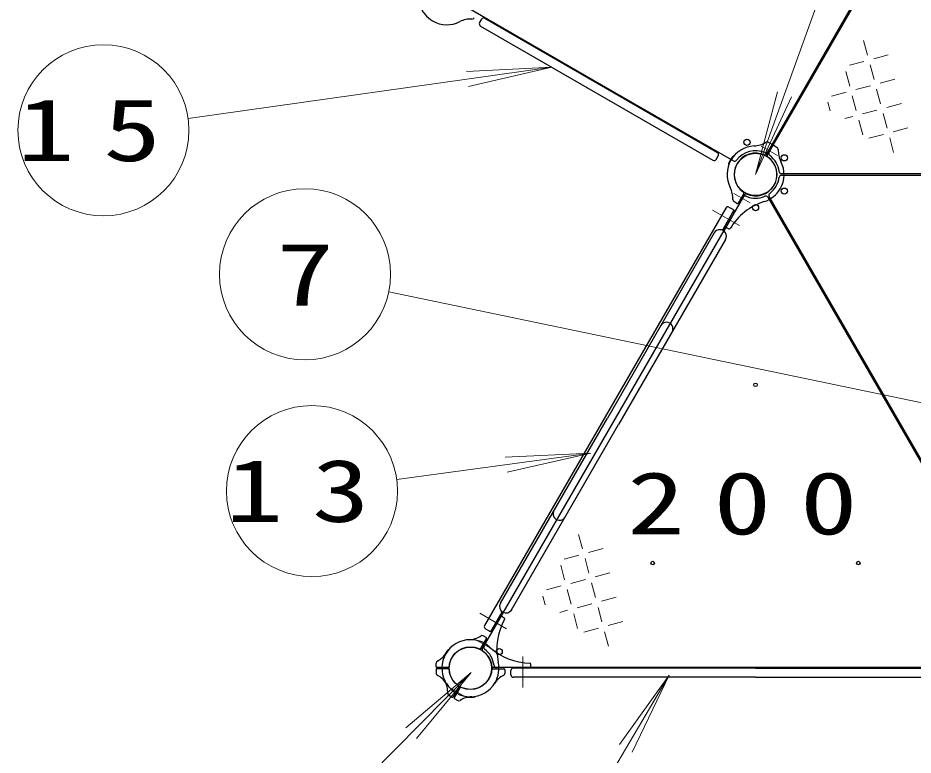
# Model space of a CAD drawing. Units: millimetres on the paper, scale 1:60. Extents: x -385 to 0, y -594 to 267.
# Drawn here: x -310.06 to -278.67, y 139.97 to 165.83 of the extents above; entities that cross this region are included whole.
import ezdxf
from ezdxf.enums import TextEntityAlignment as Align

# ---------------------------------------------------------------- set-up
doc = ezdxf.new("R2010")
doc.units = ezdxf.units.MM
doc.linetypes.add('USER2', pattern=[6, 3, -1, 1, -1])
doc.layers.add('LY_1', color=7, linetype='Continuous', lineweight=25)
doc.styles.add('ＭＳ ゴシック', font='')
doc.styles.get('ＭＳ ゴシック').set_extended_font_data('MS Gothic')

msp = doc.modelspace()

# ---------------------------------------------------------------- linework, layer by layer
at = {"layer": 'LY_1', "lineweight": 13}
for p, q in [((-274.283, 187.861), (-284.192, 160.336)), ((-280.264, 164.52), (-280.401, 165.032)), ((-279.535, 164.532), (-280.048, 164.395)), ((-280.389, 164.303), (-280.901, 164.166)), ((-304.093, 162.303), (-291.335, 164.1)), ((-291.335, 164.1), (-294.33, 163.942)), ((-291.335, 164.1), (-294.257, 163.425)), ((-280.889, 163.437), (-281.026, 163.949)), ((-280.035, 163.666), (-280.173, 164.178)), ((-279.307, 163.678), (-279.819, 163.541)), ((-280.16, 163.449), (-280.673, 163.312)), ((-279.807, 162.812), (-279.944, 163.324)), ((-284.192, 160.336), (-283.426, 163.236)), ((-284.192, 160.336), (-282.934, 163.059)), ((-281.014, 163.221), (-281.526, 163.083)), ((-280.66, 162.583), (-280.798, 163.096)), ((-281.57, 162.563), (-281.651, 162.867)), ((-279.078, 162.824), (-279.59, 162.687)), ((-280.785, 162.367), (-281.058, 162.294)), ((-279.932, 162.596), (-280.444, 162.458)), ((-279.578, 161.958), (-279.715, 162.471)), ((-280.432, 161.73), (-280.569, 162.242)), ((-279.703, 161.742), (-280.215, 161.605)), ((-278.849, 161.971), (-279.361, 161.833)), ((-279.349, 161.105), (-279.486, 161.617)), ((-297.055, 156.221), (-270.225, 150.623)), ((-296.778, 149.632), (-289.972, 150.556)), ((-289.972, 150.556), (-292.968, 150.413)), ((-289.972, 150.556), (-292.898, 149.895)), ((-290.264, 147.199), (-290.401, 147.711)), ((-290.389, 146.983), (-290.901, 146.845)), ((-289.535, 147.211), (-290.048, 147.074)), ((-290.035, 146.345), (-290.173, 146.858)), ((-290.889, 146.117), (-291.026, 146.629)), ((-289.307, 146.358), (-289.819, 146.22)), ((-290.16, 146.129), (-290.673, 145.992)), ((-289.807, 145.492), (-289.944, 146.004)), ((-291.014, 145.9), (-291.526, 145.763)), ((-290.66, 145.263), (-290.798, 145.775)), ((-291.57, 145.242), (-291.651, 145.546)), ((-289.078, 145.504), (-289.59, 145.367)), ((-289.932, 145.275), (-290.444, 145.138)), ((-289.578, 144.638), (-289.715, 145.15)), ((-290.785, 145.046), (-291.058, 144.973)), ((-290.432, 144.409), (-290.569, 144.921)), ((-288.849, 144.65), (-289.361, 144.513)), ((-289.703, 144.421), (-290.215, 144.284)), ((-289.349, 143.784), (-289.486, 144.296)), ((-299.098, 137.87), (-294.166, 142.861)), ((-294.166, 142.861), (-296.453, 140.919)), ((-294.166, 142.861), (-296.081, 140.551)), ((-290.289, 137.594), (-287.216, 142.774)), ((-287.216, 142.774), (-288.966, 140.337)), ((-287.216, 142.774), (-288.516, 140.07))]:
    msp.add_line(p, q, dxfattribs=at)
at = {"layer": 'LY_1'}
for p, q in [((-283.78, 161), (-274.625, 176.855)), ((-283.823, 161.025), (-279.214, 169.008)), ((-294.328, 166.217), (-289.592, 163.482)), ((-293.871, 165.654), (-293.796, 165.784)), ((-293.682, 165.815), (-285.527, 161.106)), ((-293.841, 165.54), (-285.685, 160.832)), ((-289.592, 163.482), (-284.968, 160.812)), ((-283.64, 161.411), (-283.756, 161.472)), ((-283.537, 161.351), (-283.434, 161.287)), ((-285.572, 160.863), (-285.497, 160.993)), ((-284.963, 160.973), (-284.965, 160.974)), ((-285.129, 160.684), (-285.132, 160.686)), ((-264.973, 160.361), (-283.282, 160.361)), ((-283.282, 160.311), (-264.973, 160.311)), ((-293.78, 143.679), (-284.561, 159.647)), ((-284.604, 159.672), (-284.801, 159.331)), ((-283.759, 159.535), (-274.669, 143.791)), ((-274.625, 143.816), (-283.715, 159.56)), ((-284.847, 159.32), (-284.95, 159.384)), ((-285.237, 159.159), (-293.695, 144.508)), ((-284.948, 159.079), (-285.353, 158.379)), ((-284.902, 159.052), (-285.306, 158.352)), ((-285.123, 159.189), (-284.993, 159.114)), ((-284.948, 159.079), (-284.902, 159.052)), ((-285.638, 158.284), (-289.388, 151.789)), ((-285.202, 158.466), (-285.124, 158.426)), ((-285.246, 158.057), (-288.996, 151.562)), ((-293.138, 145.293), (-289.388, 151.789)), ((-292.746, 145.067), (-288.996, 151.562)), ((-293.482, 144.299), (-293.078, 144.998)), ((-293.436, 144.272), (-293.031, 144.972)), ((-293.078, 144.824), (-293.005, 144.777)), ((-293.64, 144.09), (-293.747, 144.147)), ((-293.665, 144.395), (-293.535, 144.32)), ((-293.482, 144.299), (-293.436, 144.272)), ((-293.823, 143.704), (-293.627, 144.044)), ((-294.963, 143.652), (-294.965, 143.654)), ((-295.399, 143.075), (-295.395, 143.196)), ((-295.129, 143.364), (-295.132, 143.365)), ((-295.399, 142.956), (-295.395, 142.825)), ((-294.973, 143.04), (-295.366, 143.04)), ((-294.973, 142.99), (-295.366, 142.99)), ((-274.973, 143.04), (-293.411, 143.04)), ((-293.411, 142.99), (-293.018, 142.99)), ((-292.985, 142.956), (-292.989, 142.834)), ((-292.775, 142.782), (-292.775, 142.932)), ((-284.192, 143.015), (-292.692, 143.015)), ((-292.068, 143.075), (-292.073, 143.162)), ((-284.192, 143.015), (-275.692, 143.015)), ((-284.192, 142.698), (-292.692, 142.698)), ((-284.192, 142.698), (-275.692, 142.698)), ((-294.604, 142.351), (-294.801, 142.011)), ((-294.561, 142.326), (-294.757, 141.986)), ((-294.847, 141.999), (-294.958, 142.069)), ((-294.744, 141.94), (-294.637, 141.883)), ((-294.359, 142.029), (-294.359, 142.026)), ((-294.025, 142.029), (-294.025, 142.026))]:
    msp.add_line(p, q, dxfattribs=at)
at = {"layer": 'LY_1', "linetype": 'USER2', "lineweight": 13}
for p, q in [((-284, 161.331), (-283.425, 161)), ((-284.959, 159.672), (-284.384, 159.34)), ((-284.757, 158.545), (-285.697, 159.088)), ((-292.924, 144.4), (-293.864, 144.942)), ((-294, 144.011), (-293.425, 143.679)), ((-292.359, 143.421), (-292.359, 142.336)), ((-294.959, 142.351), (-294.384, 142.019))]:
    msp.add_line(p, q, dxfattribs=at)
at = {"layer": 'LY_1', "lineweight": 13}
for centre in [(-307.064, 161.885), (-299.992, 156.833), (-299.75, 149.228)]:
    msp.add_circle(centre, 3, dxfattribs=at)
at = {"layer": 'LY_1'}
for centre, radius in [((-284.494, 161.462), 0.108), ((-284.192, 160.336), 0.743), ((-283.182, 160.919), 0.108), ((-283.182, 159.752), 0.108), ((-284.192, 159.169), 0.108), ((-284.192, 152.955), 0.0625), ((-287.8, 146.705), 0.0625), ((-280.584, 146.705), 0.0625), ((-294.192, 143.015), 0.75), ((-294.192, 143.015), 0.743), ((-293.182, 143.598), 0.108)]:
    msp.add_circle(centre, radius, dxfattribs=at)
for centre, radius, start, end in [((-295.017, 166.586), 1, 197.7828, 240), ((-294.177, 164.956), 0.833, 87.4588, 117.2728), ((-294.137, 165.872), 0.0833, 267.4588, 328), ((-293.724, 165.743), 0.0833, 60, 150), ((-295.017, 166.586), 1, 240, 297.2728), ((-293.799, 165.613), 0.0833, 150, 240), ((-284.279, 162.167), 0.833, 272.7272, 302.5412), ((-283.786, 161.394), 0.0833, 62, 122.5412), ((-283.656, 161.381), 0.0333, 330, 62), ((-285.569, 161.034), 0.0833, 330, 60), ((-284.192, 160.336), 1, 92.7272, 150), ((-284.192, 160.336), 0.833, 66.7872, 143.2128), ((-284.192, 160.336), 0.75, 64.2707, 150), ((-283.831, 161.178), 0.0833, 246.7872, 330), ((-283.643, 161.07), 0.0833, 150, 233.2128), ((-283.555, 161.323), 0.0333, 58, 150), ((-283.478, 161.216), 0.0833, 357.4588, 58), ((-282.562, 161.176), 0.833, 177.4588, 207.2728), ((-285.644, 160.904), 0.0833, 240, 330), ((-284.192, 160.336), 1, 150, 207.2728), ((-284.192, 160.336), 1.017, 150, 158.6269), ((-284.192, 160.336), 1.017, 141.3731, 150), ((-284.973, 160.96), 0.0167, 60, 141.3731), ((-284.926, 160.884), 0.0833, 240, 323.2128), ((-283.852, 161.041), 0.0333, 244.2707, 330), ((-283.751, 160.983), 0.0333, 150, 235.7293), ((-284.192, 160.336), 0.75, 330, 55.7293), ((-284.192, 160.336), 0.833, 6.7872, 53.2128), ((-284.192, 160.336), 1, 330, 27.2728), ((-285.123, 160.7), 0.0167, 158.6269, 240), ((-284.192, 160.336), 0.75, 150, 235.7293), ((-284.192, 160.336), 0.833, 306.7872, 353.2128), ((-283.282, 160.444), 0.0833, 186.7872, 270), ((-283.282, 160.227), 0.0833, 90, 173.2128), ((-285.822, 159.495), 0.833, 357.4588, 27.2728), ((-284.192, 160.336), 0.75, 244.2707, 330), ((-284.192, 160.336), 1, 287.7828, 330), ((-284.553, 159.493), 0.0833, 66.7872, 150), ((-284.633, 159.688), 0.0333, 330, 55.7293), ((-284.532, 159.63), 0.0333, 64.2707, 150), ((-284.192, 160.336), 0.833, 246.7872, 293.2128), ((-283.831, 159.493), 0.0833, 30, 113.2128), ((-283.643, 159.601), 0.0833, 126.7872, 210), ((-285.165, 159.117), 0.0833, 60, 150), ((-283.225, 157.32), 2.167, 107.7828, 148.9159), ((-284.906, 159.455), 0.0833, 177.4588, 238), ((-284.829, 159.348), 0.0333, 238, 330), ((-285.035, 159.042), 0.0833, 330, 60), ((-285.442, 158.17), 0.227, 330, 150), ((-285.187, 158.496), 0.0333, 150, 243), ((-285.109, 158.456), 0.0333, 243, 328.9158), ((-287.317, 154.923), 0.227, 330, 150), ((-291.067, 148.428), 0.227, 150, 330), ((-292.942, 145.18), 0.227, 150, 330), ((-293.096, 144.797), 0.0333, 57, 150), ((-293.023, 144.749), 0.0333, 331.0842, 57), ((-293.623, 144.467), 0.0833, 150, 240), ((-291.097, 143.685), 2.167, 151.0841, 192.2172), ((-294.279, 144.846), 0.833, 272.7272, 302.5412), ((-293.786, 144.074), 0.0833, 62, 122.5412), ((-293.493, 144.392), 0.0833, 240, 330), ((-294.192, 143.015), 1, 90, 150), ((-294.192, 143.015), 1, 47.7828, 90), ((-293.656, 144.061), 0.0333, 330, 62), ((-295.734, 144.006), 0.833, 297.4588, 327.2728), ((-294.192, 143.015), 1, 150, 207.2728), ((-294.192, 143.015), 1.017, 150, 158.6269), ((-294.192, 143.015), 1.017, 141.3731, 150), ((-294.973, 143.639), 0.0167, 60, 141.3731), ((-293.852, 143.721), 0.0333, 244.2707, 330), ((-293.751, 143.662), 0.0333, 150, 235.7293), ((-293.643, 143.749), 0.0833, 150, 233.2128), ((-294.192, 143.015), 0.833, 6.7872, 53.2128), ((-292.064, 145.36), 2.167, 227.7828, 268.9158), ((-295.312, 143.193), 0.0833, 117.4588, 178), ((-295.123, 143.379), 0.0167, 158.6269, 240), ((-294.192, 143.015), 1, 330, 12.2172), ((-292.106, 143.161), 0.0333, 3, 88.9159), ((-295.366, 143.073), 0.0333, 178, 270), ((-295.366, 142.957), 0.0333, 90, 182), ((-294.973, 143.073), 0.0333, 270, 355.7293), ((-294.973, 142.957), 0.0333, 4.2707, 90), ((-293.411, 143.073), 0.0333, 184.2707, 270), ((-293.411, 142.957), 0.0333, 90, 175.7293), ((-293.282, 143.123), 0.0833, 186.7872, 270), ((-293.018, 142.957), 0.0333, 358, 90), ((-292.692, 142.932), 0.0833, 90, 180), ((-292.101, 143.073), 0.0333, 270, 3), ((-295.312, 142.837), 0.0833, 182, 242.5412), ((-295.734, 142.024), 0.833, 32.7272, 62.5412), ((-295.822, 142.175), 0.833, 357.4588, 27.2728), ((-292.65, 142.024), 0.833, 117.4588, 147.2728), ((-293.072, 142.837), 0.0833, 297.4588, 358), ((-292.692, 142.782), 0.0833, 180, 270), ((-294.192, 143.015), 1, 212.7272, 270), ((-294.633, 142.368), 0.0333, 330, 55.7293), ((-294.532, 142.309), 0.0333, 64.2707, 150), ((-294.192, 143.015), 1, 270, 330), ((-294.906, 142.134), 0.0833, 177.4588, 238), ((-294.829, 142.028), 0.0333, 238, 330), ((-294.728, 141.969), 0.0333, 150, 242), ((-294.105, 141.184), 0.833, 92.7272, 122.5412), ((-294.342, 142.026), 0.0167, 180, 261.3731), ((-294.192, 143.015), 1.017, 261.3731, 270), ((-294.192, 143.015), 1.017, 270, 278.6269), ((-294.042, 142.026), 0.0167, 278.6269, 0), ((-294.598, 141.957), 0.0833, 242, 302.5412)]:
    msp.add_arc(centre, radius, start, end, dxfattribs=at)

# ---------------------------------------------------------------- texts
at = {"layer": 'LY_1', "style": 'ＭＳ ゴシック', "width": 1.35}
msp.add_text('7', height=2.199, dxfattribs=at).set_placement((-299.992, 156.833), align=Align.MIDDLE_CENTER)
at = {"layer": 'LY_1', "char_height": 2.199, "style": 'ＭＳ ゴシック'}
for s, insert, attachment_point in [('\\T1.5;\\W1.35;15', (-307.064, 161.885), 5), ('\\T1.5;\\W1.35;13', (-299.75, 149.228), 5), ('\\T1.5;\\W1.35;200', (-288.692, 148.789), 4)]:
    msp.add_mtext(s, dxfattribs=dict(at, insert=insert, attachment_point=attachment_point))

doc.saveas('drawing.dxf')
